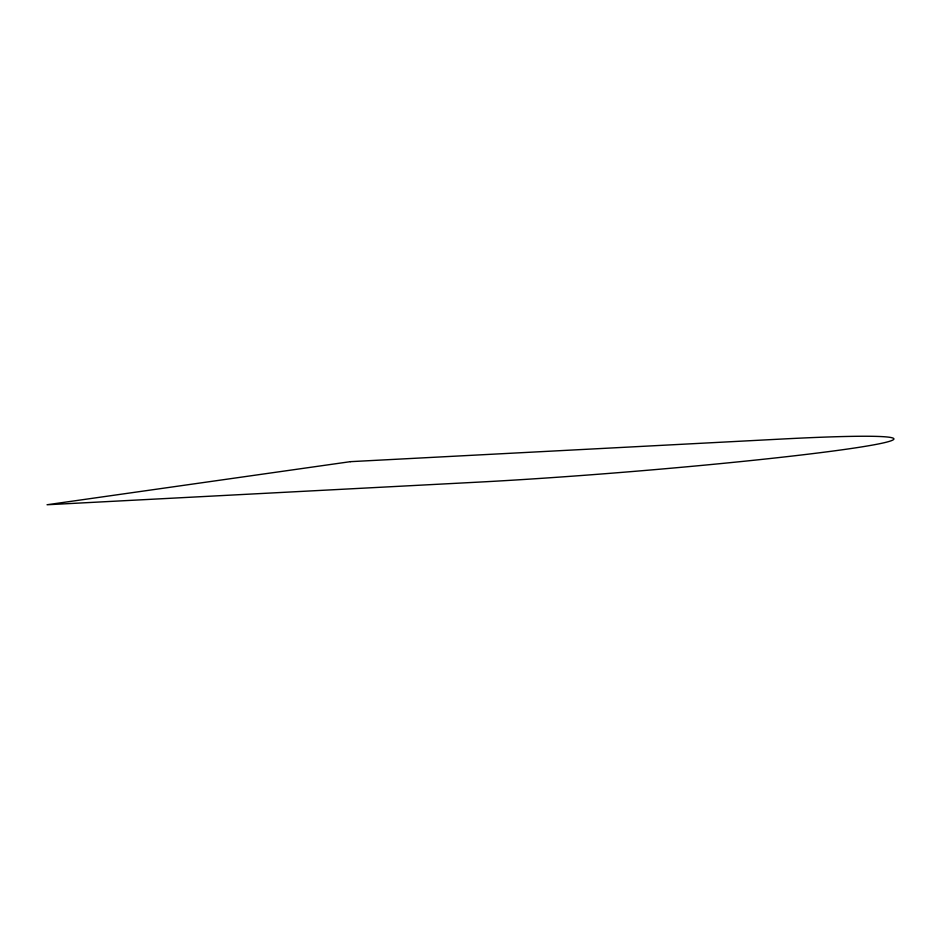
<?xml version="1.0" encoding="UTF-8"?>
<svg xmlns="http://www.w3.org/2000/svg" width="941" height="941" viewBox="0 0 941 941"><rect width="100%" height="100%" fill="white"/><g stroke="black" fill="none" stroke-linecap="round" stroke-linejoin="round"><path stroke-width="1.41" d="M350.358 461.666L47.05 504.752L478.569 482.121A264.621 11.08 -4.7 0 0 845.994 449.257A264.621 11.08 -4.7 0 0 781.889 439.035L350.358 461.666"/></g></svg>
